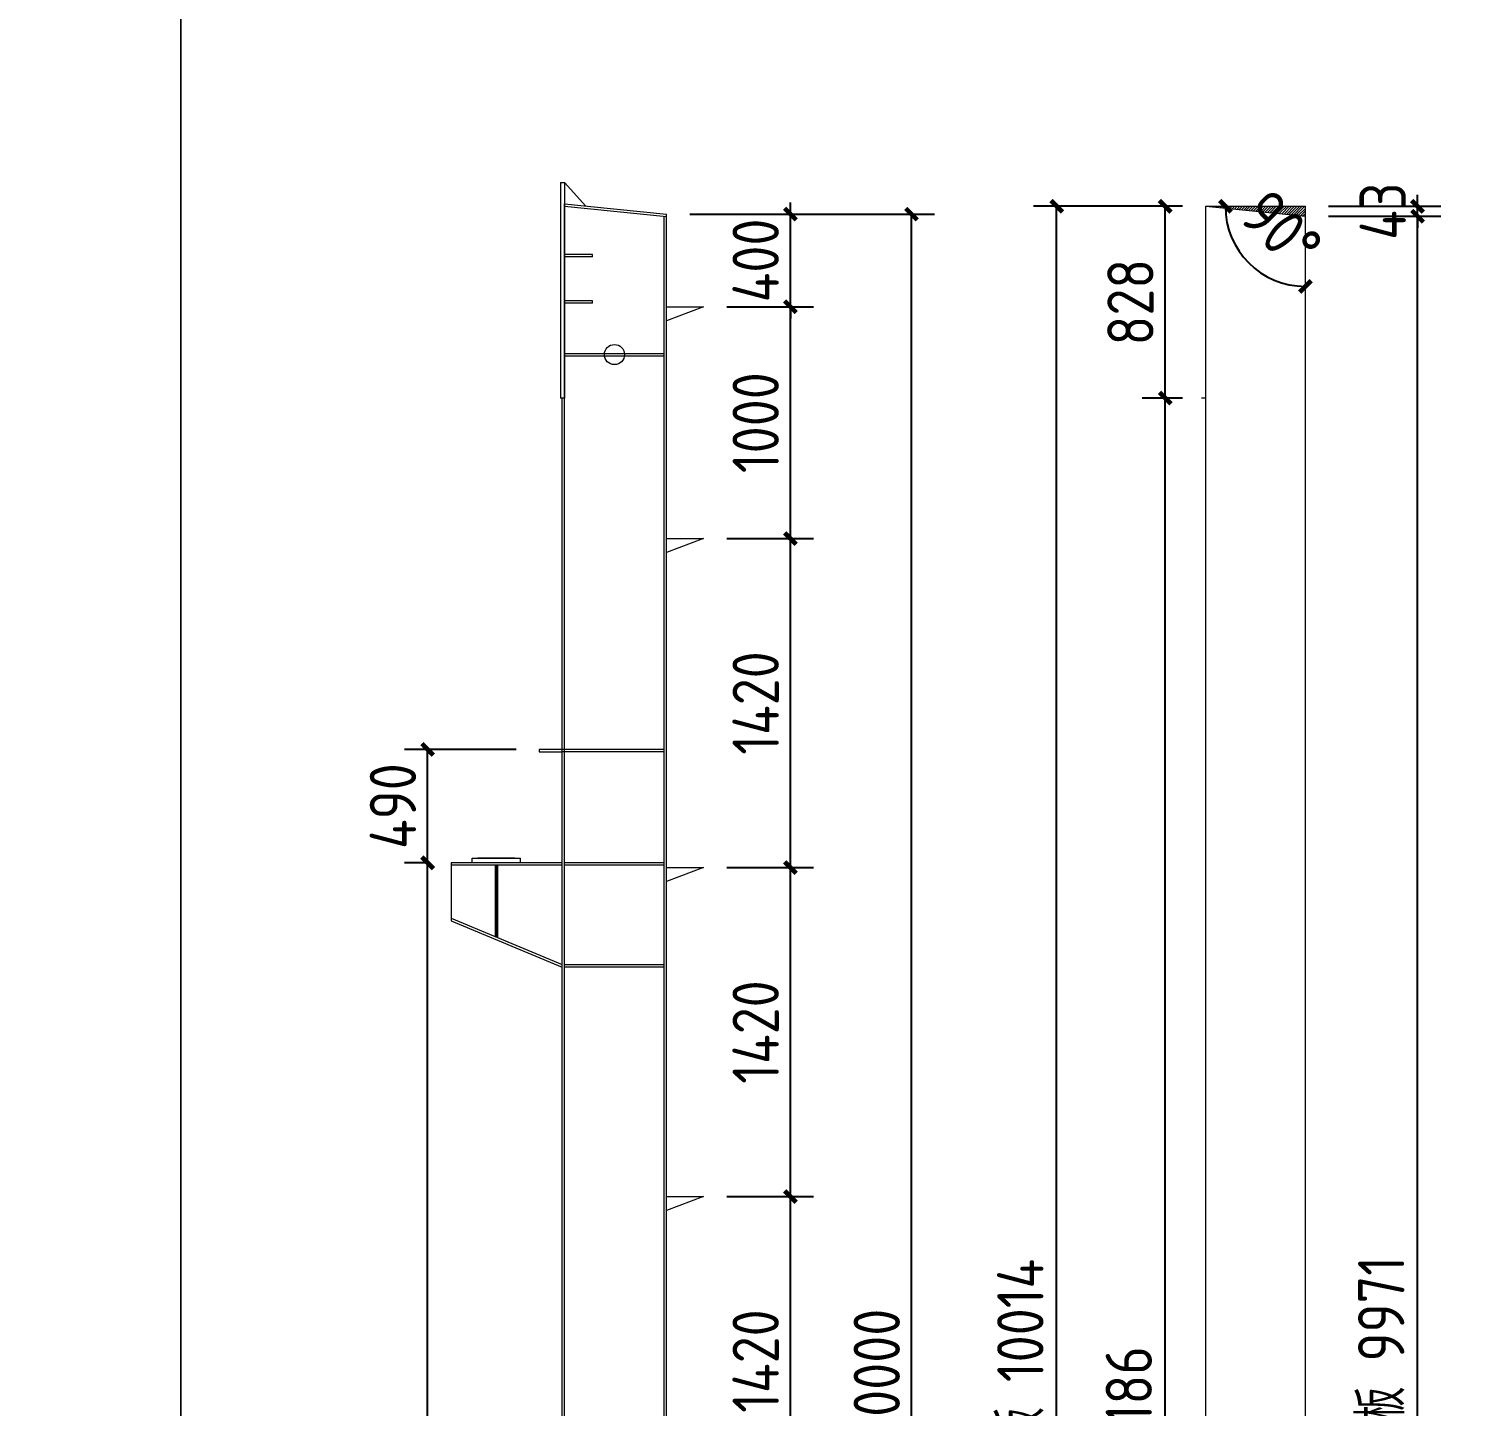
# Model space of a CAD drawing. Extents: x 485428 to 797698, y 56414 to 211814.
# Drawn here: x 671882 to 678139, y 119345 to 125287 of the extents above; entities that cross this region are included whole.
import ezdxf

# ---------------------------------------------------------------- set-up
doc = ezdxf.new("R2010")
doc.units = 0
doc.header["$LTSCALE"] = 1000
doc.header["$MEASUREMENT"] = 0
doc.layers.add('DOTE', color=1, linetype='Continuous')
doc.styles.get("Standard").update_dxf_attribs({"font": 'gbenor.shx', "bigfont": 'gbcbig.shx'})
doc.dimstyles.get("Standard").update_dxf_attribs({"dimscale": 100, "dimtxt": 2, "dimasz": 0.4, "dimexe": 0.5, "dimexo": 1, "dimgap": 0.5, "dimtad": 1, "dimdec": 0, "dimzin": 0, "dimdsep": 46, "dimtxsty": 'Standard', "dimblk": 'ARCHTICK', "dimcen": 0.09, "dimadec": 0, "dimazin": 0, "dimtfac": 1, "dimtdec": 0, "dimtix": 1, "dimtmove": 2, "dimatfit": 3, "dimfxl": 1, "dimtolj": 1, "dimtzin": 0, "dimarcsym": 0})

# ---------------------------------------------------------------- blocks, each defined once
blk = doc.blocks.new('_ArchTick')
at = {"color": 0, "linetype": 'ByBlock', "const_width": 0.4}
blk.add_lwpolyline([(-0.5, -0.5), (0.5, 0.5)], dxfattribs=at)
blk = doc.blocks.new('*D492')
at = {"color": 3, "lineweight": -2}
for p, q in [((674895.2, 120248.5), (675270.1, 120248.5)), ((675170.1, 118828.5), (675170.1, 120248.5)), ((674895.2, 118828.5), (675270.1, 118828.5))]:
    blk.add_line(p, q, dxfattribs=at)
at = {"layer": 'Defpoints', "color": 0}
for p in [(674795.2, 120248.5), (675170.1, 120248.5), (674795.2, 118828.5)]:
    blk.add_point(p, dxfattribs=at)
at = {"color": 3, "lineweight": -2, "xscale": 50, "yscale": 50, "zscale": 50}
for p, rotation in [((675170.1, 120248.5), 90), ((675170.1, 118828.5), 270)]:
    blk.add_blockref('_ArchTick', p, dxfattribs=dict(at, rotation=rotation))
at = {"color": 0, "lineweight": 15, "insert": (675020.1, 119538.5), "char_height": 200, "attachment_point": 5, "rotation": 90}
blk.add_mtext('\\A1;1420', dxfattribs=at)
blk = doc.blocks.new('*D493')
at = {"color": 3, "lineweight": -2}
for p, q in [((674895.2, 121668.5), (675270.1, 121668.5)), ((675170.1, 120248.5), (675170.1, 121668.5)), ((674895.2, 120248.5), (675270.1, 120248.5))]:
    blk.add_line(p, q, dxfattribs=at)
at = {"layer": 'Defpoints', "color": 0}
for p in [(674795.2, 121668.5), (675170.1, 121668.5), (674795.2, 120248.5)]:
    blk.add_point(p, dxfattribs=at)
at = {"color": 3, "lineweight": -2, "xscale": 50, "yscale": 50, "zscale": 50}
for p, rotation in [((675170.1, 121668.5), 90), ((675170.1, 120248.5), 270)]:
    blk.add_blockref('_ArchTick', p, dxfattribs=dict(at, rotation=rotation))
at = {"color": 0, "lineweight": 15, "insert": (675020.1, 120958.5), "char_height": 200, "attachment_point": 5, "rotation": 90}
blk.add_mtext('\\A1;1420', dxfattribs=at)
blk = doc.blocks.new('*D494')
at = {"color": 3, "lineweight": -2}
for p, q in [((674895.2, 123088.5), (675270.1, 123088.5)), ((675170.1, 121668.5), (675170.1, 123088.5)), ((674895.2, 121668.5), (675270.1, 121668.5))]:
    blk.add_line(p, q, dxfattribs=at)
at = {"layer": 'Defpoints', "color": 0}
for p in [(674795.2, 123088.5), (675170.1, 123088.5), (674795.2, 121668.5)]:
    blk.add_point(p, dxfattribs=at)
at = {"color": 3, "lineweight": -2, "xscale": 50, "yscale": 50, "zscale": 50}
for p, rotation in [((675170.1, 123088.5), 90), ((675170.1, 121668.5), 270)]:
    blk.add_blockref('_ArchTick', p, dxfattribs=dict(at, rotation=rotation))
at = {"color": 0, "lineweight": 15, "insert": (675020.1, 122378.5), "char_height": 200, "attachment_point": 5, "rotation": 90}
blk.add_mtext('\\A1;1420', dxfattribs=at)
blk = doc.blocks.new('*D495')
at = {"color": 3, "lineweight": -2}
for p, q in [((673605.2, 121688.5), (673503.6, 121688.5)), ((673603.6, 114488.5), (673603.6, 121688.5)), ((674065.2, 114488.5), (673503.6, 114488.5))]:
    blk.add_line(p, q, dxfattribs=at)
at = {"layer": 'Defpoints', "color": 0}
for p in [(673603.6, 121688.5), (673705.2, 121688.5), (674165.2, 114488.5)]:
    blk.add_point(p, dxfattribs=at)
at = {"color": 3, "lineweight": -2, "xscale": 50, "yscale": 50, "zscale": 50}
for p, rotation in [((673603.6, 121688.5), 90), ((673603.6, 114488.5), 270)]:
    blk.add_blockref('_ArchTick', p, dxfattribs=dict(at, rotation=rotation))
at = {"color": 0, "lineweight": 15, "insert": (673453.6, 118088.5), "char_height": 200, "attachment_point": 5, "rotation": 90}
blk.add_mtext('\\A1;7200', dxfattribs=at)
blk = doc.blocks.new('*D496')
at = {"color": 3, "lineweight": -2}
for p, q in [((673985.2, 122178.5), (673503.6, 122178.5)), ((673603.6, 121688.5), (673603.6, 122178.5)), ((673605.2, 121688.5), (673503.6, 121688.5))]:
    blk.add_line(p, q, dxfattribs=at)
at = {"layer": 'Defpoints', "color": 0}
for p in [(673603.6, 122178.5), (674085.2, 122178.5), (673705.2, 121688.5)]:
    blk.add_point(p, dxfattribs=at)
at = {"color": 3, "lineweight": -2, "xscale": 50, "yscale": 50, "zscale": 50}
for p, rotation in [((673603.6, 122178.5), 90), ((673603.6, 121688.5), 270)]:
    blk.add_blockref('_ArchTick', p, dxfattribs=dict(at, rotation=rotation))
at = {"color": 0, "lineweight": 15, "insert": (673453.6, 121933.5), "char_height": 200, "attachment_point": 5, "rotation": 90}
blk.add_mtext('\\A1;490', dxfattribs=at)
blk = doc.blocks.new('*D497')
at = {"color": 3, "lineweight": -2}
for p, q in [((674735.2, 124488.5), (675792.9, 124488.5)), ((675692.9, 114488.5), (675692.9, 124488.5)), ((674755.2, 114488.5), (675792.9, 114488.5))]:
    blk.add_line(p, q, dxfattribs=at)
at = {"layer": 'Defpoints', "color": 0}
for p in [(674635.2, 124488.5), (675692.9, 124488.5), (674655.2, 114488.5)]:
    blk.add_point(p, dxfattribs=at)
at = {"color": 3, "lineweight": -2, "xscale": 50, "yscale": 50, "zscale": 50}
for p, rotation in [((675692.9, 124488.5), 90), ((675692.9, 114488.5), 270)]:
    blk.add_blockref('_ArchTick', p, dxfattribs=dict(at, rotation=rotation))
at = {"color": 0, "lineweight": 15, "insert": (675542.9, 119488.5), "char_height": 200, "attachment_point": 5, "rotation": 90}
blk.add_mtext('\\A1;10000', dxfattribs=at)
blk = doc.blocks.new('*D499')
at = {"color": 3, "lineweight": -2}
for p, q in [((676863.7, 123694.5), (676688.3, 123694.5)), ((676788.3, 114508.5), (676788.3, 123694.5)), ((676863.7, 114508.5), (676688.3, 114508.5))]:
    blk.add_line(p, q, dxfattribs=at)
at = {"layer": 'Defpoints', "color": 0}
for p in [(676788.3, 123694.5), (676963.7, 123694.5), (676963.7, 114508.5)]:
    blk.add_point(p, dxfattribs=at)
at = {"color": 3, "lineweight": -2, "xscale": 50, "yscale": 50, "zscale": 50}
for p, rotation in [((676788.3, 123694.5), 90), ((676788.3, 114508.5), 270)]:
    blk.add_blockref('_ArchTick', p, dxfattribs=dict(at, rotation=rotation))
at = {"color": 0, "lineweight": 15, "insert": (676631.7, 119101.5), "char_height": 200, "attachment_point": 5, "rotation": 90}
blk.add_mtext('\\A1;内翼板 9186', dxfattribs=at)
blk = doc.blocks.new('*D500')
at = {"color": 3, "lineweight": -2}
for p, q in [((676863.7, 124522.4), (676688.3, 124522.4)), ((676788.3, 123694.5), (676788.3, 124522.4)), ((676863.7, 123694.5), (676688.3, 123694.5))]:
    blk.add_line(p, q, dxfattribs=at)
at = {"layer": 'Defpoints', "color": 0}
for p in [(676788.3, 124522.4), (676963.7, 124522.4), (676963.7, 123694.5)]:
    blk.add_point(p, dxfattribs=at)
at = {"color": 3, "lineweight": -2, "xscale": 50, "yscale": 50, "zscale": 50}
for p, rotation in [((676788.3, 124522.4), 90), ((676788.3, 123694.5), 270)]:
    blk.add_blockref('_ArchTick', p, dxfattribs=dict(at, rotation=rotation))
at = {"color": 0, "lineweight": 15, "insert": (676638.3, 124108.5), "char_height": 200, "attachment_point": 5, "rotation": 90}
blk.add_mtext('\\A1;828', dxfattribs=at)
blk = doc.blocks.new('*D501')
at = {"color": 3, "lineweight": -2}
for p, q in [((677493.7, 124479.4), (677977.9, 124479.4)), ((677877.9, 114508.5), (677877.9, 124479.4)), ((677493.7, 114508.5), (677977.9, 114508.5))]:
    blk.add_line(p, q, dxfattribs=at)
at = {"layer": 'Defpoints', "color": 0}
for p in [(677393.7, 124479.4), (677877.9, 124479.4), (677393.7, 114508.5)]:
    blk.add_point(p, dxfattribs=at)
at = {"color": 3, "lineweight": -2, "xscale": 50, "yscale": 50, "zscale": 50}
for p, rotation in [((677877.9, 124479.4), 90), ((677877.9, 114508.5), 270)]:
    blk.add_blockref('_ArchTick', p, dxfattribs=dict(at, rotation=rotation))
at = {"color": 0, "lineweight": 15, "insert": (677721.3, 119494), "char_height": 200, "attachment_point": 5, "rotation": 90}
blk.add_mtext('\\A1;外翼板 9971', dxfattribs=at)
blk = doc.blocks.new('*D502')
at = {"color": 3, "lineweight": -2}
for p, q in [((677493.7, 124522.4), (677977.9, 124522.4)), ((677877.9, 124522.4), (677877.9, 124572.4)), ((677877.9, 124479.4), (677877.9, 124522.4)), ((677493.7, 124479.4), (677977.9, 124479.4)), ((677877.9, 124479.4), (677877.9, 124429.4))]:
    blk.add_line(p, q, dxfattribs=at)
at = {"layer": 'Defpoints', "color": 0}
for p in [(677393.7, 124522.4), (677877.9, 124522.4), (677393.7, 124479.4)]:
    blk.add_point(p, dxfattribs=at)
at = {"color": 3, "lineweight": -2, "xscale": 50, "yscale": 50, "zscale": 50}
for p, rotation in [((677877.9, 124522.4), 270), ((677877.9, 124479.4), 90)]:
    blk.add_blockref('_ArchTick', p, dxfattribs=dict(at, rotation=rotation))
at = {"color": 0, "lineweight": 15, "insert": (677727.9, 124500.9), "char_height": 200, "attachment_point": 5, "rotation": 90}
blk.add_mtext('\\A1;43', dxfattribs=at)
blk = doc.blocks.new('*D503')
at = {"color": 3, "lineweight": -2}
for p, q in [((676863.7, 124522.4), (676219.7, 124522.4)), ((676319.7, 114508.5), (676319.7, 124522.4)), ((676863.7, 114508.5), (676219.7, 114508.5))]:
    blk.add_line(p, q, dxfattribs=at)
at = {"layer": 'Defpoints', "color": 0}
for p in [(676319.7, 124522.4), (676963.7, 124522.4), (676963.7, 114508.5)]:
    blk.add_point(p, dxfattribs=at)
at = {"color": 3, "lineweight": -2, "xscale": 50, "yscale": 50, "zscale": 50}
for p, rotation in [((676319.7, 124522.4), 90), ((676319.7, 114508.5), 270)]:
    blk.add_blockref('_ArchTick', p, dxfattribs=dict(at, rotation=rotation))
at = {"color": 0, "lineweight": 15, "insert": (676163, 119515.5), "char_height": 200, "attachment_point": 5, "rotation": 90}
blk.add_mtext('\\A1;腹板 10014', dxfattribs=at)
blk = doc.blocks.new('*D994')
at = {"color": 0, "lineweight": -2}
blk.add_arc((677393.7, 124522.4), 345.6, 180, 270, dxfattribs=at)
at = {"layer": 'Defpoints', "color": 0}
for p in [(676963.7, 124522.4), (677393.7, 124522.4), (677393.7, 124479.4), (677094.4, 124349.6), (677393.7, 114508.5)]:
    blk.add_point(p, dxfattribs=at)
at = {"color": 0, "lineweight": -2, "xscale": 50, "yscale": 50, "zscale": 50}
for p, rotation in [((677048.1, 124522.4), 89.99999999999964), ((677393.7, 124176.8), 359.9999999999987)]:
    blk.add_blockref('_ArchTick', p, dxfattribs=dict(at, rotation=rotation))
at = {"color": 0, "lineweight": 15, "insert": (677290.7, 124419.5), "char_height": 200, "attachment_point": 5, "rotation": 315}
blk.add_mtext('\\A1;90°', dxfattribs=at)
blk = doc.blocks.new('*D3300')
at = {"color": 3, "lineweight": -2}
for p, q in [((674895.2, 124088.5), (675270.1, 124088.5)), ((675170.1, 123088.5), (675170.1, 124088.5)), ((674895.2, 123088.5), (675270.1, 123088.5))]:
    blk.add_line(p, q, dxfattribs=at)
at = {"layer": 'Defpoints', "color": 0}
for p in [(674795.2, 124088.5), (675170.1, 124088.5), (674795.2, 123088.5)]:
    blk.add_point(p, dxfattribs=at)
at = {"color": 3, "lineweight": -2, "xscale": 50, "yscale": 50, "zscale": 50}
for p, rotation in [((675170.1, 124088.5), 90), ((675170.1, 123088.5), 270)]:
    blk.add_blockref('_ArchTick', p, dxfattribs=dict(at, rotation=rotation))
at = {"color": 0, "lineweight": 15, "insert": (675020.1, 123588.5), "char_height": 200, "attachment_point": 5, "rotation": 90}
blk.add_mtext('\\A1;1000', dxfattribs=at)
blk = doc.blocks.new('*D3301')
at = {"color": 3, "lineweight": -2}
for p, q in [((675170.1, 124488.5), (675170.1, 124538.5)), ((674735.2, 124488.5), (675270.1, 124488.5)), ((675170.1, 124088.5), (675170.1, 124488.5)), ((674895.2, 124088.5), (675270.1, 124088.5)), ((675170.1, 124088.5), (675170.1, 124038.5))]:
    blk.add_line(p, q, dxfattribs=at)
at = {"layer": 'Defpoints', "color": 0}
for p in [(674635.2, 124488.5), (675170.1, 124488.5), (674795.2, 124088.5)]:
    blk.add_point(p, dxfattribs=at)
at = {"color": 3, "lineweight": -2, "xscale": 50, "yscale": 50, "zscale": 50}
for p, rotation in [((675170.1, 124488.5), 270), ((675170.1, 124088.5), 90)]:
    blk.add_blockref('_ArchTick', p, dxfattribs=dict(at, rotation=rotation))
at = {"color": 0, "lineweight": 15, "insert": (675020.1, 124288.5), "char_height": 200, "attachment_point": 5, "rotation": 90}
blk.add_mtext('\\A1;400', dxfattribs=at)

msp = doc.modelspace()

# ---------------------------------------------------------------- hatches: boundary and pattern name
at = {"lineweight": 15}
h = msp.add_hatch(dxfattribs=at)
h.set_pattern_fill('ANSI31', color=2, scale=5, style=0)
h.set_pattern_definition([(45, (-1176.461, -28318.879), (-5.61266008, 5.61266008), [])])
h.paths.add_polyline_path([(677393.7, 124479.4), (677393.7, 124522.4), (676963.7, 124522.4)])

# ---------------------------------------------------------------- linework, layer by layer
at = {"color": 2, "lineweight": 15}
for p, q in [((674177.2, 124624.5), (674195.2, 124624.5)), ((674177.2, 124624.5), (674177.2, 123694.5)), ((674195.2, 124624.5), (674195.2, 123694.5)), ((674195.2, 124624.5), (674286.8, 124523.3)), ((674195.2, 124532.5), (674635.2, 124488.5)), ((674195.2, 124522.4), (674635.2, 124478.4)), ((676963.7, 124522.4), (677393.7, 124479.4)), ((676963.7, 123694.5), (676963.7, 124522.4)), ((676963.7, 124522.4), (677393.7, 124522.4)), ((677393.7, 124479.4), (677393.7, 124522.4)), ((674315.2, 124314.5), (674195.2, 124314.5)), ((674315.2, 124304.5), (674195.2, 124304.5)), ((674315.2, 124304.5), (674315.2, 124314.5)), ((674315.2, 124114.5), (674195.2, 124114.5)), ((674315.2, 124104.5), (674195.2, 124104.5)), ((674315.2, 124104.5), (674315.2, 124114.5)), ((674635.2, 124088.5), (674795.2, 124088.5)), ((674795.2, 124088.5), (674635.2, 124028.5)), ((674195.2, 123887.2), (674625.2, 123887.2)), ((674195.2, 123877.2), (674625.2, 123877.2)), ((674195.2, 123694.5), (674177.2, 123694.5)), ((676963.7, 123694.5), (676945.7, 123694.5)), ((674635.2, 123088.5), (674795.2, 123088.5)), ((674635.2, 123088.5), (674795.2, 123088.5)), ((674795.2, 123088.5), (674635.2, 123028.5)), ((674635.2, 121668.5), (674795.2, 121668.5)), ((674635.2, 121668.5), (674795.2, 121668.5)), ((674795.2, 121668.5), (674635.2, 121608.5)), ((674635.2, 120248.5), (674795.2, 120248.5)), ((674635.2, 120248.5), (674795.2, 120248.5)), ((674795.2, 120248.5), (674635.2, 120188.5))]:
    msp.add_line(p, q, dxfattribs=at)
at = {"lineweight": 15}
for p, q in [((674185.2, 122178.5), (674085.2, 122178.5)), ((674085.2, 122178.5), (674085.2, 122168.5)), ((674085.2, 122168.5), (674185.2, 122168.5)), ((674625.2, 122178.5), (674185.2, 122178.5)), ((674625.2, 122168.5), (674185.2, 122168.5)), ((673795.2, 121708.5), (674005.2, 121708.5)), ((673795.2, 121688.5), (673795.2, 121708.5)), ((673980.2, 121708.5), (673820.2, 121708.5)), ((674005.2, 121688.5), (674005.2, 121708.5)), ((674185.2, 121688.5), (673705.2, 121688.5)), ((673705.2, 121688.5), (673705.2, 121438.5)), ((674185.2, 121678.5), (673705.2, 121678.5)), ((673900.2, 121688.5), (673755.2, 121688.5)), ((673900.2, 121688.5), (673795.2, 121688.5)), ((673895.2, 121678.5), (673895.2, 121370.2)), ((674045.2, 121688.5), (673900.2, 121688.5)), ((673905.2, 121678.5), (673905.2, 121366)), ((674625.2, 121688.5), (674195.2, 121688.5)), ((674625.2, 121678.5), (674195.2, 121678.5)), ((673705.2, 121449.3), (674185.2, 121249.3)), ((673705.2, 121438.5), (674185.2, 121238.5)), ((674625.2, 121248.5), (674195.2, 121248.5)), ((674625.2, 121238.5), (674195.2, 121238.5))]:
    msp.add_line(p, q, dxfattribs=at)
at = {"color": 1, "lineweight": 15}
msp.add_line((673900.2, 121678.5), (673900.2, 121368.1), dxfattribs=at)
at = {"lineweight": 15}
for points in [[(619078.1, 155114.2), (672538.1, 155114.2), (672538.1, 117314.2), (619078.1, 117314.2)], [(672538.1, 125414.2), (683038.1, 125414.2), (683038.1, 110564.2), (672538.1, 110564.2)]]:
    msp.add_lwpolyline(points, close=True, dxfattribs=at)
msp.add_circle((674410.2, 123882.3), 43.4, dxfattribs=at)
at = {"layer": 'DOTE', "color": 0, "lineweight": 15}
for p, q in [((674195.2, 114508.5), (674195.2, 124532.5)), ((674625.2, 114508.5), (674625.2, 124479.4)), ((674635.2, 114508.5), (674635.2, 124488.5)), ((677393.7, 114508.5), (677393.7, 124479.4)), ((674185.2, 114508.5), (674185.2, 123694.5)), ((676963.7, 114508.5), (676963.7, 123694.5))]:
    msp.add_line(p, q, dxfattribs=at)

# ---------------------------------------------------------------- dimensions: what is measured, and where the dimension line sits
at = {"color": 1, "lineweight": 15}
dim = msp.add_angular_dim_2l(base=(677094.4, 124349.6), line1=((677393.7, 114508.5), (677393.7, 124479.4)), line2=((676963.7, 124522.4), (677393.7, 124522.4)), dimstyle='Standard', override={"dimtxt": 2, "dimasz": 0.5, "dimgap": 1}, dxfattribs=at)
dim.commit()
dim.dimension.update_dxf_attribs({"geometry": '*D994', "text_midpoint": (677290.7, 124419.5)})
at = {"lineweight": 15}
for base, p1, p2, picture, middle in [((677877.9, 124522.4), (677393.7, 124479.4), (677393.7, 124522.4), '*D502', (677727.9, 124500.9)), ((675170.1, 124488.5), (674795.2, 124088.5), (674635.2, 124488.5), '*D3301', (675020.1, 124288.5)), ((675692.9, 124488.5), (674655.2, 114488.5), (674635.2, 124488.5), '*D497', (675542.9, 119488.5)), ((676788.3, 124522.4), (676963.7, 123694.5), (676963.7, 124522.4), '*D500', (676638.3, 124108.5)), ((675170.1, 124088.5), (674795.2, 123088.5), (674795.2, 124088.5), '*D3300', (675020.1, 123588.5)), ((675170.1, 123088.5), (674795.2, 121668.5), (674795.2, 123088.5), '*D494', (675020.1, 122378.5)), ((673603.6, 122178.5), (673705.2, 121688.5), (674085.2, 122178.5), '*D496', (673453.6, 121933.5)), ((673603.6, 121688.5), (674165.2, 114488.5), (673705.2, 121688.5), '*D495', (673453.6, 118088.5)), ((675170.1, 121668.5), (674795.2, 120248.5), (674795.2, 121668.5), '*D493', (675020.1, 120958.5)), ((675170.1, 120248.5), (674795.2, 118828.5), (674795.2, 120248.5), '*D492', (675020.1, 119538.5))]:
    dim = msp.add_linear_dim(base=base, p1=p1, p2=p2, angle=90, dimstyle='Standard', override={"dimtxt": 2, "dimasz": 0.5, "dimexe": 1, "dimexo": 1, "dimclrd": 3, "dimclre": 3}, dxfattribs=at)
    dim.commit()
    dim.dimension.update_dxf_attribs({"geometry": picture, "text_midpoint": middle})
for base, p1, p2, text, picture, middle in [((676319.7, 124522.4), (676963.7, 114508.5), (676963.7, 124522.4), '腹板 10014', '*D503', (676163, 119515.5)), ((677877.9, 124479.4), (677393.7, 114508.5), (677393.7, 124479.4), '外翼板 9971', '*D501', (677721.3, 119494)), ((676788.3, 123694.5), (676963.7, 114508.5), (676963.7, 123694.5), '内翼板 9186', '*D499', (676631.7, 119101.5))]:
    dim = msp.add_linear_dim(base=base, p1=p1, p2=p2, angle=90, text=text, dimstyle='Standard', override={"dimtxt": 2, "dimasz": 0.5, "dimexe": 1, "dimexo": 1, "dimclrd": 3, "dimclre": 3}, dxfattribs=at)
    dim.commit()
    dim.dimension.update_dxf_attribs({"geometry": picture, "text_midpoint": middle})

doc.saveas('drawing.dxf')
